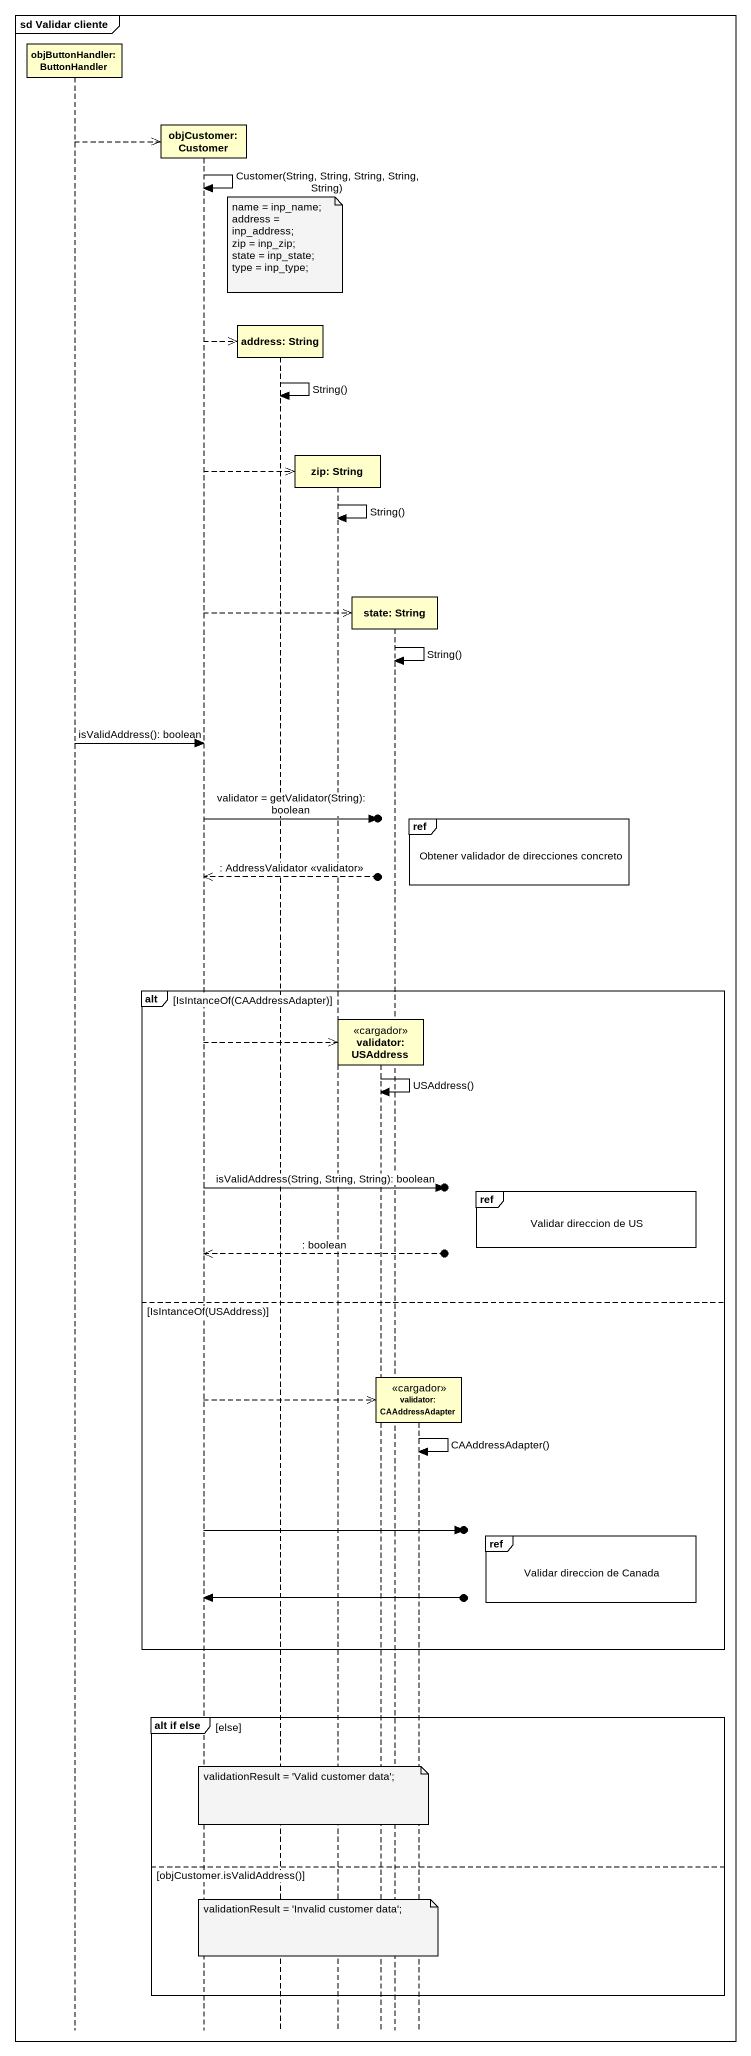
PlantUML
@startuml
mainframe sd Validar cliente
hide footbox
participant "objButtonHandler: ButtonHandler" as objButtonHandler
participant "objCustomer: Customer" as objCustomer_Customer
participant "address: String" as address_String
participant "zip: String" as zip_String
participant "validator: USAddress" as validator_USAddress <<cargador>>
participant "state: String" as state_String
participant "validator: CAAddressAdapter" as validator_CAAddressAdapter <<cargador>>

objButtonHandler -->> objCustomer_Customer **
objCustomer_Customer -> objCustomer_Customer : Customer(String, String, String, String, String)
note over address_String
  name = inp_name;
  address = inp_address;
  zip = inp_zip;
  state = inp_state;
  type = inp_type;
end note
objCustomer_Customer -->> address_String **
address_String -> address_String : String()
objCustomer_Customer -->> zip_String **
zip_String -> zip_String : String()
objCustomer_Customer -->> state_String **
state_String -> state_String : String()
objButtonHandler -> objCustomer_Customer : isValidAddress(): boolean
ref over validator_CAAddressAdapter : Obtener validador de direcciones concreto
objCustomer_Customer ->o] : validator = getValidator(String): boolean
objCustomer_Customer <<--o] : : AddressValidator <<validator>>
alt IsIntanceOf(CAAddressAdapter)
  objCustomer_Customer -->> validator_USAddress **
  validator_USAddress -> validator_USAddress : USAddress()
  objCustomer_Customer ->o] : isValidAddress(String, String, String): boolean
  ref over validator_CAAddressAdapter : Validar direccion de US
  objCustomer_Customer <<--o] : : boolean
else IsIntanceOf(USAddress)
  objCustomer_Customer -->> validator_CAAddressAdapter **
  validator_CAAddressAdapter -> validator_CAAddressAdapter : CAAddressAdapter()
  objCustomer_Customer ->o]
  ref over validator_CAAddressAdapter : Validar direccion de Canada
  objCustomer_Customer <-o]
end
group alt if else [else]
  note over zip_String : validationResult = 'Valid customer data';
else objCustomer.isValidAddress()
  note over zip_String : validationResult = 'Invalid customer data';
end
@enduml
